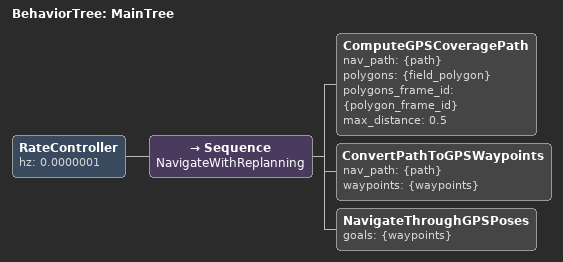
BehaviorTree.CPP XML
<root main_tree_to_execute="MainTree">
  <BehaviorTree ID="MainTree">
    <RateController hz="0.0000001"> <!-- once, for demo -->
      <Sequence name="NavigateWithReplanning">
        <ComputeGPSCoveragePath nav_path="{path}" polygons="{field_polygon}" polygons_frame_id="{polygon_frame_id}" max_distance="0.5"/>
        <ConvertPathToGPSWaypoints nav_path="{path}" waypoints="{waypoints}"/>
        <NavigateThroughGPSPoses goals="{waypoints}"/>
        <!-- FollowWaypoints works, but really bad the robot keeps turning around -->
      </Sequence>
    </RateController>
  </BehaviorTree>
</root>
